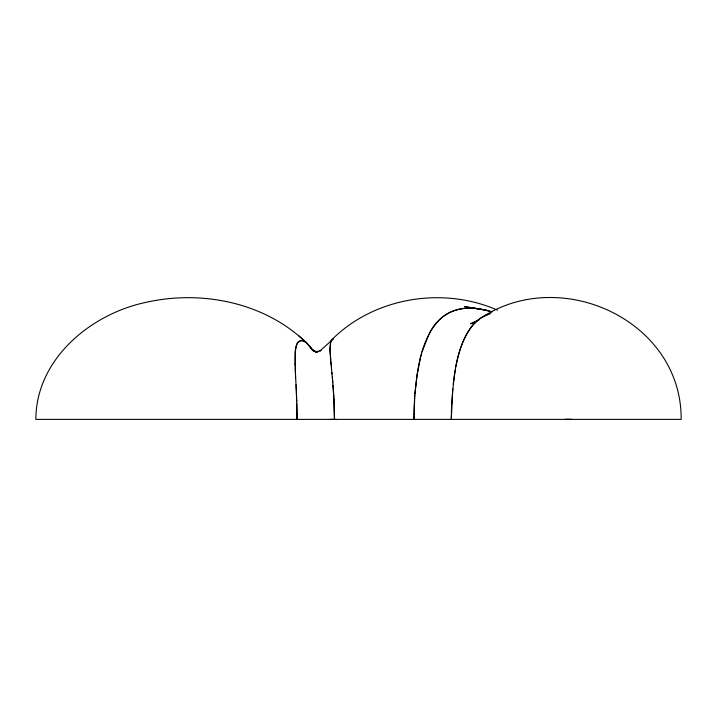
<?xml version="1.0" encoding="UTF-8"?>
<svg xmlns="http://www.w3.org/2000/svg" width="717" height="717" viewBox="0 0 717 717"><rect width="100%" height="100%" fill="white"/><g stroke="black" fill="none" stroke-linecap="round" stroke-linejoin="round"><path stroke-width="1.08" d="M413.942 415.851L413.924 419.391L414.784 395.605M451.343 414.632L451.307 419.391L452.732 388.748M330.044 347.673L330.501 342.511L331.783 339.741C374.157 297.358 442.936 286.173 497.419 310.12M413.96 414.668L413.978 413.494M451.36 413.171L451.54 406.889M413.996 412.311L414.345 402.667M451.585 405.616C453.87 376.819 455.259 343.694 476.205 321.44M414.408 401.457L414.471 400.247M414.551 399.002L414.632 397.756M414.713 396.51C417.249 370.044 420.252 340.602 439.028 320.132M414.901 394.036L417.043 375.152L420.332 358.339M295.368 351.599L295.054 361.485M453.225 384.142L455.143 370.617M295.44 350.81L296.345 345.827M455.42 369.058L455.645 367.866M455.869 366.683C458.826 352.28 462.904 337.411 472.216 325.697M420.736 356.716L421.049 355.515M421.372 354.323L421.704 353.14M330.752 341.57L330.053 349.573M422.161 351.563L428.918 334.328M296.462 345.433C297.197 339.329 304.716 339.311 307.62 343.99C266.132 302.664 202.266 289.686 146.187 302.305C90.736 313.822 36.02 359.083 35.85 419.391L681.15 419.391C681.894 322.157 564.109 266.33 484.127 315.928L477.056 320.678M330.878 341.211L331.702 339.822L333.091 339.24M429.393 333.414C436.357 318.957 451.065 308.265 467.394 308.229M472.781 325.016L480.614 317.963L489.075 313.947M439.727 319.459C450.491 308.848 466.749 306.491 481.134 309.197M484.127 315.928L490.562 313.526M479.216 319.827L470.603 323.788L476.608 321.126M332.957 339.24L319.872 351.034L321.028 350.407L316.582 351.778L317.972 351.787L313.49 350.882L316.824 352.594L312.809 349.726M301.095 340.467C292.635 344.124 296.022 356.815 295.099 364.119M468.488 308.193L476.653 308.57L486.35 310.282M565.068 419.382L566.296 419.382M571.942 419.391L566.538 419.382M565.552 419.382L570.409 419.391M329.99 419.391L336.228 419.391M301.525 340.467C306.535 341.4 309.627 346.114 312.433 349.968M480.919 309.161L464.392 306.616L488.268 310.524M481.842 309.323L492.014 311.85M487.452 310.551L491.862 311.796M298.971 335.959L306.509 342.968M309.108 345.961L314.476 351.482M308.185 344.563L312.872 350.649M331.433 367.982L331.55 369.165M331.899 372.741L332.016 373.951M331.218 365.679L332.365 377.68M331.084 364.299L330.806 361.278M331.227 365.787L330.904 362.354M332.303 376.981L332.482 378.952M332.455 378.684L334.005 400.328L334.472 419.391L333.898 398.285M330.815 361.422L330.134 352.056M332.589 380.207L332.813 382.735M330.707 360.221L330.062 349.977M333.02 385.298L333.324 389.223M333.414 390.505L333.826 396.967M295.637 377.276L296.04 385.298M296.103 386.553L296.193 388.363M295.664 377.805L295.35 371.298M296.013 384.751L296.282 390.209M295.494 374.337L295.538 375.305M295.404 372.428L295.449 373.378M296.238 389.331L296.596 397.738M296.336 391.321L296.73 401.601M295.359 371.487L295.072 362.488M295.279 369.56L295.314 370.519M330.116 351.626L330.035 348.292M295.207 367.696L295.243 368.619M296.668 399.477L296.793 403.653M296.793 403.546L297.026 419.391L297.017 416.469M295.126 364.989L295.144 365.885M296.82 404.639L296.847 405.634M296.874 406.629L296.901 407.623M296.919 408.618L296.955 410.626M296.972 411.63L297.008 415.502"/></g></svg>
